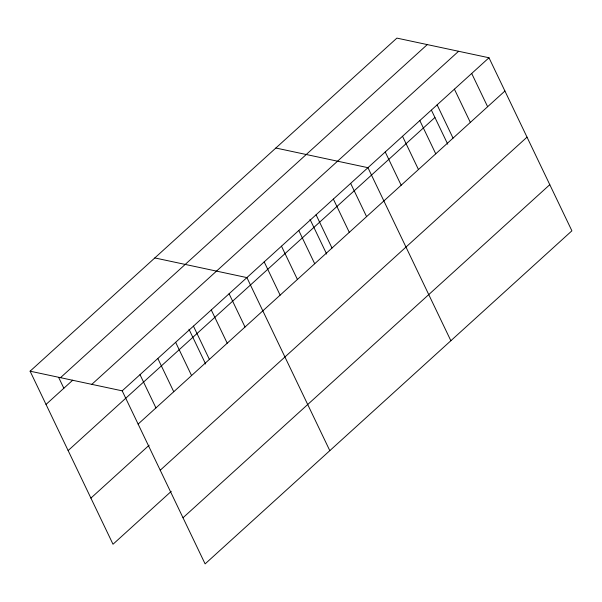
<?xml version="1.0" encoding="UTF-8"?>
<svg xmlns="http://www.w3.org/2000/svg" width="602" height="602" viewBox="0 0 602 602"><rect width="100%" height="100%" fill="white"/><g stroke="black" fill="none" stroke-linecap="round" stroke-linejoin="round"><path stroke-width="0.9" d="M30.1 371.186L396.891 38.107L488.99 57.762L571.9 230.814L205.109 563.893L122.191 390.841L30.1 371.186L113.01 544.238L171.254 491.345M60.493 377.672L427.285 44.593M46.03 404.431L72.752 380.163M91.805 384.354L458.596 51.275M122.191 390.841L488.99 57.762M68.131 450.567L434.93 117.488M138.121 424.094L504.92 91.015M90.91 498.102L149.153 445.209M160.23 470.23L527.021 137.151M183 517.758L549.799 184.679M275.851 148.017L367.942 167.68L450.86 340.732M154.812 257.934L246.903 277.597L329.813 450.65M471.697 73.467L487.628 106.712M454.405 89.171L470.335 122.417M437.112 104.868L453.043 138.121M431.438 110.204L447.715 144.171M419.82 120.573L435.75 153.819M402.527 136.278L418.458 169.523M385.235 151.975L401.165 185.228M350.65 183.384L366.58 216.63M333.357 199.081L349.288 232.334M316.073 214.786L332.003 248.039M310.007 219.309L326.675 254.089M298.78 230.491L314.711 263.736M281.488 246.188L297.418 279.441M264.195 261.893L280.126 295.146M229.084 293.776L245.014 327.021M211.272 309.955L227.202 343.2M193.453 326.133L209.383 359.379M188.968 329.226L205.628 364.007M175.641 342.312L191.571 375.558M157.822 358.483L173.752 391.736M140.01 374.662L155.941 407.915M58.672 377.446L63.85 388.252"/></g></svg>
